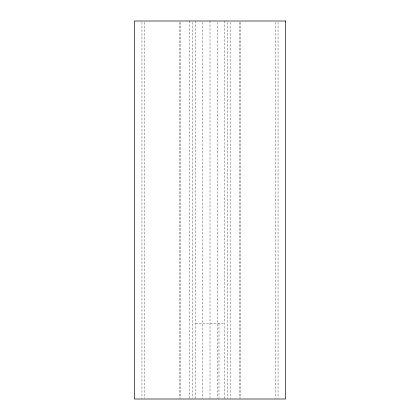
<?xml version="1.0" encoding="UTF-8"?>
<svg xmlns="http://www.w3.org/2000/svg" width="420" height="420" viewBox="0 0 420 420"><rect width="100%" height="100%" fill="white"/><g stroke="black" fill="none" stroke-linecap="round" stroke-linejoin="round"><path stroke-width="0.32" stroke-dasharray="2.1 1.58" d="M195.568 323.4L224.432 323.4M278.04 22.312L278.04 398.344M275.719 22.312L275.719 398.344M240.24 22.312L240.24 398.344M239.211 22.312L239.211 398.344M230.412 22.312L230.412 398.344M227.609 22.312L227.609 398.344M224.432 21L224.432 398.349M218.988 323.4L218.988 398.349M217.828 22.312L217.828 398.344M210 21L210 398.349M202.172 22.312L202.172 398.344M195.568 21L195.568 398.349M192.392 22.312L192.392 398.344M189.588 21L189.588 398.344M180.789 22.312L180.789 398.344M179.76 22.312L179.76 398.344M144.28 22.312L144.28 398.344M141.96 22.312L141.96 398.344"/><path stroke-width="0.63" d="M285.6 21L134.4 21L134.4 399L285.6 399L285.6 21"/></g></svg>
